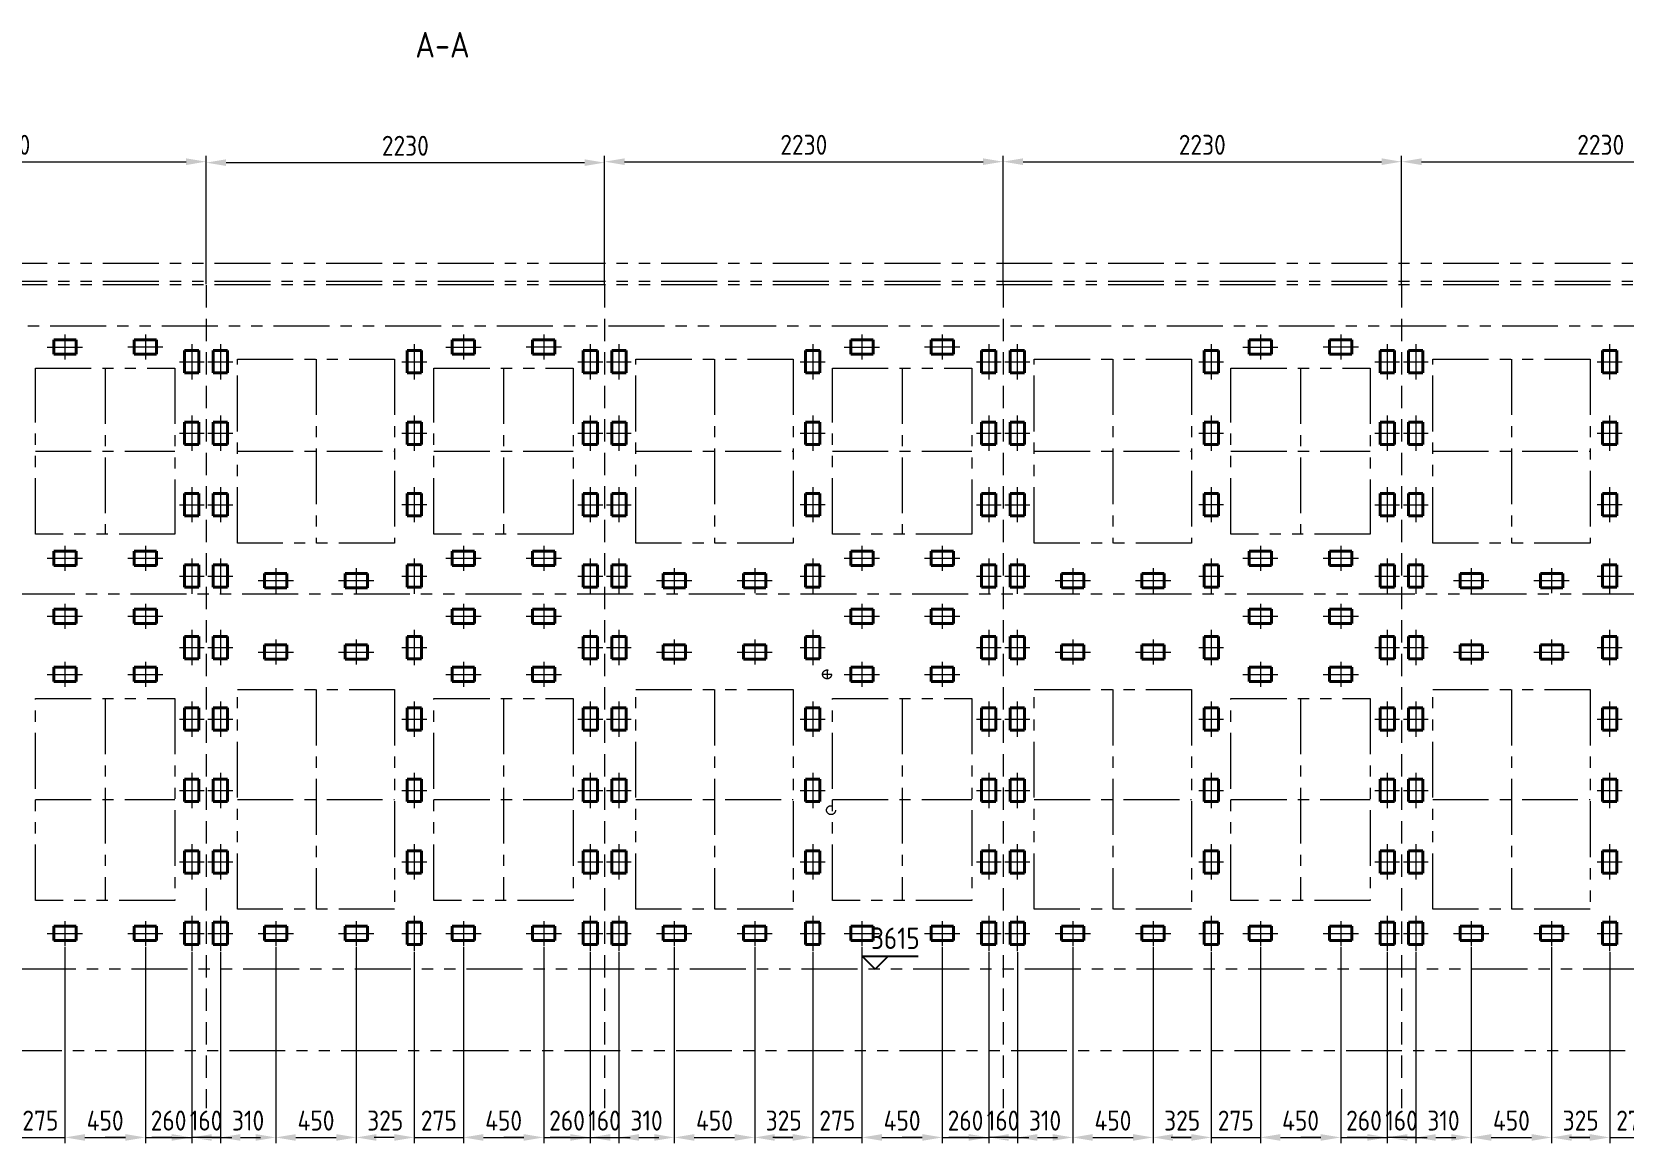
# Model space of a CAD drawing. Header units: millimetres. Extents: x 52110 to 400893, y -153728 to 31997.
# Drawn here: x 210312 to 219223, y -45659 to -39438 of the extents above; entities that cross this region are included whole.
import ezdxf
from ezdxf.enums import TextEntityAlignment as Align

# ---------------------------------------------------------------- set-up
doc = ezdxf.new("R2010")
doc.units = ezdxf.units.MM
doc.header["$LTSCALE"] = 500
for name, pattern in [('CENTER', [2, 1.25, -0.25, 0.25, -0.25]), ('DASHED2', [0.375, 0.25, -0.125]), ('PHANTOM2', [1.25, 0.625, -0.125, 0.125, -0.125, 0.125, -0.125])]:
    doc.linetypes.add(name, pattern=pattern)
for name, color, linetype, lineweight in [('2D', 4, 'PHANTOM2', 20), ('BIAOZHU', 3, 'Continuous', 25), ('SHI', 7, 'Continuous', 40), ('WEN', 3, 'Continuous', 20), ('XU', 6, 'DASHED2', 20), ('ZHONG', 1, 'CENTER', 20)]:
    doc.layers.add(name, color=color, linetype=linetype, lineweight=lineweight)
doc.styles.add('GB', font='gbenor.shx', dxfattribs={"bigfont": 'gbcbig.shx'})
doc.dimstyles.new('ISO-25$0', dxfattribs={"dimscale": 40, "dimtxt": 3.5, "dimasz": 3.5, "dimexe": 1, "dimexo": 0.2, "dimgap": 1.2, "dimtad": 1, "dimtoh": 1, "dimdec": 1, "dimzin": 9, "dimdsep": 46, "dimtxsty": 'GB', "dimcen": 0, "dimclrd": 3, "dimclre": 3, "dimclrt": 256, "dimadec": 0, "dimazin": 2, "dimtfac": 1, "dimtdec": 1, "dimtix": 1, "dimtmove": 0, "dimatfit": 3, "dimldrblk": 'DOTSMALL', "dimfxl": 0, "dimlwd": -1, "dimlwe": 20, "dimarcsym": 0})

# ---------------------------------------------------------------- blocks, each defined once
blk = doc.blocks.new('正标高')
at = {"layer": 'BIAOZHU'}
for p, q in [((-2.4, 2.4), (8, 2.4)), ((-2.4, 2.4), (0, 0)), ((2.4, 2.4), (0, 0))]:
    blk.add_line(p, q, dxfattribs=at)
at = {"layer": 'BIAOZHU', "style": 'GB', "flags": 10}
blk.add_attdef('+', (-3.12, 3.76), '', height=4, dxfattribs=at)
at = {"layer": 'BIAOZHU', "style": 'GB'}
blk.add_attdef('1000', (-0.7624, 3.76), '', height=4, dxfattribs=at)
blk = doc.blocks.new('A$C757A3AD5')
at = {"layer": '2D'}
for points in [[(1020, 3140), (1900, 3140), (1900, 2110), (1020, 2110)], [(-110, 3090), (670, 3090), (670, 2160), (-110, 2160)], [(1020, 1290), (1900, 1290), (1900, 60), (1020, 60)], [(-110, 1240), (670, 1240), (670, 110), (-110, 110)]]:
    blk.add_lwpolyline(points, close=True, dxfattribs=at)
at = {"layer": 'ZHONG', "color": 1, "ltscale": 0.5}
for p, q in [((1460, 3140), (1460, 2110)), ((280, 3090), (280, 2160)), ((-110, 2625), (670, 2625)), ((1020, 2625), (1900, 2625)), ((1460, 1290), (1460, 60)), ((280, 1240), (280, 110)), ((-110, 675), (670, 675)), ((1020, 675), (1900, 675))]:
    blk.add_line(p, q, dxfattribs=at)
blk = doc.blocks.new('A$C35DD0C39')
at = {"layer": '2D'}
for p, q in [((21486, 4416), (296, 4416)), ((21486, 4316), (0, 4316)), ((21486, 4296), (296, 4296)), ((21191, 4066), (296, 4066)), ((703, 2566), (20730.9, 2566)), ((21021, 466), (470, 466)), ((6, 10), (21491, 10))]:
    blk.add_line(p, q, dxfattribs=at)
at = {"layer": 'SHI'}
ref = blk.add_blockref('正标高', (13620.5, 466), dxfattribs=dict(at, xscale=30, yscale=30, zscale=30))
ref.add_attrib('1000', '3615', (13597.6, 578.8), dxfattribs={"layer": 'BIAOZHU', "height": 120, "style": 'GB'})
at = {"layer": 'WEN'}
for p in [(9031, 741), (11261, 741), (13491, 741), (15721, 741)]:
    blk.add_blockref('A$C757A3AD5', p, dxfattribs=at)
at = {"layer": 'WEN', "style": 'GB'}
blk.add_text('A-A', height=144, dxfattribs=at).set_placement((11199, 5640.7), align=Align.MIDDLE)
blk = doc.blocks.new('*D1277')
at = {"layer": 'Defpoints', "color": 0}
for p in [(211287.3, -40165.2), (209057.3, -40856.8), (211287.3, -40856.8)]:
    blk.add_point(p, dxfattribs=at)
at = {"layer": 'WEN', "color": 3, "linetype": 'ByBlock', "lineweight": 20}
for p, q in [((209057.3, -40850.4), (209057.3, -40133.2)), ((211287.3, -40850.4), (211287.3, -40133.2))]:
    blk.add_line(p, q, dxfattribs=at)
at = {"layer": 'WEN', "color": 3, "linetype": 'ByBlock'}
blk.add_line((209169.3, -40165.2), (211175.3, -40165.2), dxfattribs=at)
at = {"layer": 'WEN', "color": 3}
for points in [[(209169.3, -40146.5), (209169.3, -40183.9), (209057.3, -40165.2)], [(211175.3, -40146.5), (211175.3, -40183.9), (211287.3, -40165.2)]]:
    blk.add_solid(points, dxfattribs=at)
at = {"layer": 'WEN', "insert": (210172.3, -40070.8), "char_height": 112, "attachment_point": 5, "style": 'GB'}
blk.add_mtext('2230', dxfattribs=at)
blk = doc.blocks.new('_DotSmall')
at = {"color": 0, "linetype": 'ByBlock', "const_width": 0.5}
blk.add_lwpolyline([(-0.0625, 0, 1), (0.0625, 0, 1)], format="xyb", close=True, dxfattribs=at)
blk = doc.blocks.new('*D1278')
at = {"layer": 'Defpoints', "color": 0}
for p in [(217977.3, -40165.2), (215747.3, -40856.8), (217977.3, -40856.8)]:
    blk.add_point(p, dxfattribs=at)
at = {"layer": 'WEN', "color": 3, "linetype": 'ByBlock', "lineweight": 20}
for p, q in [((215747.3, -40850.4), (215747.3, -40133.2)), ((217977.3, -40850.4), (217977.3, -40133.2))]:
    blk.add_line(p, q, dxfattribs=at)
at = {"layer": 'WEN', "color": 3, "linetype": 'ByBlock'}
blk.add_line((215859.3, -40165.2), (217865.3, -40165.2), dxfattribs=at)
at = {"layer": 'WEN', "color": 3}
for points in [[(215859.3, -40146.5), (215859.3, -40183.9), (215747.3, -40165.2)], [(217865.3, -40146.5), (217865.3, -40183.9), (217977.3, -40165.2)]]:
    blk.add_solid(points, dxfattribs=at)
at = {"layer": 'WEN', "insert": (216862.3, -40070.8), "char_height": 112, "attachment_point": 5, "style": 'GB'}
blk.add_mtext('2230', dxfattribs=at)
blk = doc.blocks.new('*D1279')
at = {"layer": 'Defpoints', "color": 0}
for p in [(213517.3, -40170.7), (211287.3, -40856.8), (213517.3, -40856.8)]:
    blk.add_point(p, dxfattribs=at)
at = {"layer": 'WEN', "color": 3, "linetype": 'ByBlock', "lineweight": 20}
for p, q in [((211287.3, -40850.4), (211287.3, -40138.7)), ((213517.3, -40850.4), (213517.3, -40138.7))]:
    blk.add_line(p, q, dxfattribs=at)
at = {"layer": 'WEN', "color": 3, "linetype": 'ByBlock'}
blk.add_line((211399.3, -40170.7), (213405.3, -40170.7), dxfattribs=at)
at = {"layer": 'WEN', "color": 3}
for points in [[(211399.3, -40152), (211399.3, -40189.3), (211287.3, -40170.7)], [(213405.3, -40152), (213405.3, -40189.3), (213517.3, -40170.7)]]:
    blk.add_solid(points, dxfattribs=at)
at = {"layer": 'WEN', "insert": (212402.3, -40076.3), "char_height": 112, "attachment_point": 5, "style": 'GB'}
blk.add_mtext('2230', dxfattribs=at)
blk = doc.blocks.new('*D1280')
at = {"layer": 'Defpoints', "color": 0}
for p in [(215747.3, -40165.2), (213517.3, -40856.8), (215747.3, -40856.8)]:
    blk.add_point(p, dxfattribs=at)
at = {"layer": 'WEN', "color": 3, "linetype": 'ByBlock', "lineweight": 20}
for p, q in [((213517.3, -40850.4), (213517.3, -40133.2)), ((215747.3, -40850.4), (215747.3, -40133.2))]:
    blk.add_line(p, q, dxfattribs=at)
at = {"layer": 'WEN', "color": 3, "linetype": 'ByBlock'}
blk.add_line((213629.3, -40165.2), (215635.3, -40165.2), dxfattribs=at)
at = {"layer": 'WEN', "color": 3}
for points in [[(213629.3, -40146.5), (213629.3, -40183.9), (213517.3, -40165.2)], [(215635.3, -40146.5), (215635.3, -40183.9), (215747.3, -40165.2)]]:
    blk.add_solid(points, dxfattribs=at)
at = {"layer": 'WEN', "insert": (214632.3, -40070.8), "char_height": 112, "attachment_point": 5, "style": 'GB'}
blk.add_mtext('2230', dxfattribs=at)
blk = doc.blocks.new('*D1281')
at = {"layer": 'Defpoints', "color": 0}
for p in [(220207.3, -40165.2), (217977.3, -40651.7), (220207.3, -40856.8)]:
    blk.add_point(p, dxfattribs=at)
at = {"layer": 'WEN', "color": 3, "linetype": 'ByBlock', "lineweight": 20}
for p, q in [((217977.3, -40645.3), (217977.3, -40133.2)), ((220207.3, -40850.4), (220207.3, -40133.2))]:
    blk.add_line(p, q, dxfattribs=at)
at = {"layer": 'WEN', "color": 3, "linetype": 'ByBlock'}
blk.add_line((218089.3, -40165.2), (220095.3, -40165.2), dxfattribs=at)
at = {"layer": 'WEN', "color": 3}
for points in [[(218089.3, -40146.5), (218089.3, -40183.9), (217977.3, -40165.2)], [(220095.3, -40146.5), (220095.3, -40183.9), (220207.3, -40165.2)]]:
    blk.add_solid(points, dxfattribs=at)
at = {"layer": 'WEN', "insert": (219092.3, -40070.8), "char_height": 112, "attachment_point": 5, "style": 'GB'}
blk.add_mtext('2230', dxfattribs=at)
blk = doc.blocks.new('*D1314')
at = {"layer": 'Defpoints', "color": 0}
for p in [(210497.3, -44554.7), (210222.3, -44584), (210497.3, -45627.3)]:
    blk.add_point(p, dxfattribs=at)
at = {"layer": 'WEN', "color": 3, "linetype": 'ByBlock', "lineweight": 20}
for p, q in [((210222.3, -44590.4), (210222.3, -45659.3)), ((210497.3, -44561.1), (210497.3, -45659.3))]:
    blk.add_line(p, q, dxfattribs=at)
at = {"layer": 'WEN', "color": 3, "linetype": 'ByBlock'}
for p, q in [((210110.3, -45627.3), (209998.3, -45627.3)), ((210222.3, -45627.3), (210497.3, -45627.3)), ((210609.3, -45627.3), (210721.3, -45627.3))]:
    blk.add_line(p, q, dxfattribs=at)
at = {"layer": 'WEN', "color": 3}
for points in [[(210110.3, -45608.7), (210110.3, -45646), (210222.3, -45627.3)], [(210609.3, -45608.7), (210609.3, -45646), (210497.3, -45627.3)]]:
    blk.add_solid(points, dxfattribs=at)
at = {"layer": 'WEN', "insert": (210359.8, -45532.9), "char_height": 112, "attachment_point": 5, "style": 'GB'}
blk.add_mtext('275', dxfattribs=at)
blk = doc.blocks.new('*D1315')
at = {"layer": 'Defpoints', "color": 0}
for p in [(210947.3, -44554.7), (210497.3, -44619.7), (210947.3, -45627.3)]:
    blk.add_point(p, dxfattribs=at)
at = {"layer": 'WEN', "color": 3, "linetype": 'ByBlock', "lineweight": 20}
for p, q in [((210497.3, -44626.1), (210497.3, -45659.3)), ((210947.3, -44561.1), (210947.3, -45659.3))]:
    blk.add_line(p, q, dxfattribs=at)
at = {"layer": 'WEN', "color": 3, "linetype": 'ByBlock'}
blk.add_line((210609.3, -45627.3), (210835.3, -45627.3), dxfattribs=at)
at = {"layer": 'WEN', "color": 3}
for points in [[(210609.3, -45608.7), (210609.3, -45646), (210497.3, -45627.3)], [(210835.3, -45608.7), (210835.3, -45646), (210947.3, -45627.3)]]:
    blk.add_solid(points, dxfattribs=at)
at = {"layer": 'WEN', "insert": (210722.3, -45532.9), "char_height": 112, "attachment_point": 5, "style": 'GB'}
blk.add_mtext('450', dxfattribs=at)
blk = doc.blocks.new('*D1316')
at = {"layer": 'Defpoints', "color": 0}
for p in [(210947.3, -44554.7), (211207.3, -44584), (211207.3, -45627.3)]:
    blk.add_point(p, dxfattribs=at)
at = {"layer": 'WEN', "color": 3, "linetype": 'ByBlock', "lineweight": 20}
for p, q in [((210947.3, -44561.1), (210947.3, -45659.3)), ((211207.3, -44590.4), (211207.3, -45659.3))]:
    blk.add_line(p, q, dxfattribs=at)
at = {"layer": 'WEN', "color": 3, "linetype": 'ByBlock'}
for p, q in [((210835.3, -45627.3), (210723.3, -45627.3)), ((210947.3, -45627.3), (211207.3, -45627.3)), ((211319.3, -45627.3), (211431.3, -45627.3))]:
    blk.add_line(p, q, dxfattribs=at)
at = {"layer": 'WEN', "color": 3}
for points in [[(210835.3, -45608.7), (210835.3, -45646), (210947.3, -45627.3)], [(211319.3, -45608.7), (211319.3, -45646), (211207.3, -45627.3)]]:
    blk.add_solid(points, dxfattribs=at)
at = {"layer": 'WEN', "insert": (211077.3, -45532.9), "char_height": 112, "attachment_point": 5, "style": 'GB'}
blk.add_mtext('260', dxfattribs=at)
blk = doc.blocks.new('*D1317')
at = {"layer": 'Defpoints', "color": 0}
for p in [(211677.3, -44554.7), (211367.3, -44584), (211677.3, -45627.3)]:
    blk.add_point(p, dxfattribs=at)
at = {"layer": 'WEN', "color": 3, "linetype": 'ByBlock', "lineweight": 20}
for p, q in [((211367.3, -44590.4), (211367.3, -45659.3)), ((211677.3, -44561.1), (211677.3, -45659.3))]:
    blk.add_line(p, q, dxfattribs=at)
at = {"layer": 'WEN', "color": 3, "linetype": 'ByBlock'}
blk.add_line((211479.3, -45627.3), (211565.3, -45627.3), dxfattribs=at)
at = {"layer": 'WEN', "color": 3}
for points in [[(211479.3, -45608.7), (211479.3, -45646), (211367.3, -45627.3)], [(211565.3, -45608.7), (211565.3, -45646), (211677.3, -45627.3)]]:
    blk.add_solid(points, dxfattribs=at)
at = {"layer": 'WEN', "insert": (211522.3, -45532.9), "char_height": 112, "attachment_point": 5, "style": 'GB'}
blk.add_mtext('310', dxfattribs=at)
blk = doc.blocks.new('*D1318')
at = {"layer": 'Defpoints', "color": 0}
for p in [(211677.3, -44554.7), (212127.3, -44554.7), (212127.3, -45627.3)]:
    blk.add_point(p, dxfattribs=at)
at = {"layer": 'WEN', "color": 3, "linetype": 'ByBlock', "lineweight": 20}
for p, q in [((211677.3, -44561.1), (211677.3, -45659.3)), ((212127.3, -44561.1), (212127.3, -45659.3))]:
    blk.add_line(p, q, dxfattribs=at)
at = {"layer": 'WEN', "color": 3, "linetype": 'ByBlock'}
blk.add_line((211789.3, -45627.3), (212015.3, -45627.3), dxfattribs=at)
at = {"layer": 'WEN', "color": 3}
for points in [[(211789.3, -45608.7), (211789.3, -45646), (211677.3, -45627.3)], [(212015.3, -45608.7), (212015.3, -45646), (212127.3, -45627.3)]]:
    blk.add_solid(points, dxfattribs=at)
at = {"layer": 'WEN', "insert": (211902.3, -45532.9), "char_height": 112, "attachment_point": 5, "style": 'GB'}
blk.add_mtext('450', dxfattribs=at)
blk = doc.blocks.new('*D1319')
at = {"layer": 'Defpoints', "color": 0}
for p in [(212727.3, -44554.7), (212452.3, -44584), (212727.3, -45627.3)]:
    blk.add_point(p, dxfattribs=at)
at = {"layer": 'WEN', "color": 3, "linetype": 'ByBlock', "lineweight": 20}
for p, q in [((212452.3, -44590.4), (212452.3, -45659.3)), ((212727.3, -44561.1), (212727.3, -45659.3))]:
    blk.add_line(p, q, dxfattribs=at)
at = {"layer": 'WEN', "color": 3, "linetype": 'ByBlock'}
for p, q in [((212340.3, -45627.3), (212228.3, -45627.3)), ((212452.3, -45627.3), (212727.3, -45627.3)), ((212839.3, -45627.3), (212951.3, -45627.3))]:
    blk.add_line(p, q, dxfattribs=at)
at = {"layer": 'WEN', "color": 3}
for points in [[(212340.3, -45608.7), (212340.3, -45646), (212452.3, -45627.3)], [(212839.3, -45608.7), (212839.3, -45646), (212727.3, -45627.3)]]:
    blk.add_solid(points, dxfattribs=at)
at = {"layer": 'WEN', "insert": (212589.8, -45532.9), "char_height": 112, "attachment_point": 5, "style": 'GB'}
blk.add_mtext('275', dxfattribs=at)
blk = doc.blocks.new('*D1320')
at = {"layer": 'Defpoints', "color": 0}
for p in [(212727.3, -44554.7), (213177.3, -44554.7), (213177.3, -45627.3)]:
    blk.add_point(p, dxfattribs=at)
at = {"layer": 'WEN', "color": 3, "linetype": 'ByBlock', "lineweight": 20}
for p, q in [((212727.3, -44561.1), (212727.3, -45659.3)), ((213177.3, -44561.1), (213177.3, -45659.3))]:
    blk.add_line(p, q, dxfattribs=at)
at = {"layer": 'WEN', "color": 3, "linetype": 'ByBlock'}
blk.add_line((212839.3, -45627.3), (213065.3, -45627.3), dxfattribs=at)
at = {"layer": 'WEN', "color": 3}
for points in [[(212839.3, -45608.7), (212839.3, -45646), (212727.3, -45627.3)], [(213065.3, -45608.7), (213065.3, -45646), (213177.3, -45627.3)]]:
    blk.add_solid(points, dxfattribs=at)
at = {"layer": 'WEN', "insert": (212952.3, -45532.9), "char_height": 112, "attachment_point": 5, "style": 'GB'}
blk.add_mtext('450', dxfattribs=at)
blk = doc.blocks.new('*D1321')
at = {"layer": 'Defpoints', "color": 0}
for p in [(213177.3, -44554.7), (213437.3, -44584), (213437.3, -45627.3)]:
    blk.add_point(p, dxfattribs=at)
at = {"layer": 'WEN', "color": 3, "linetype": 'ByBlock', "lineweight": 20}
for p, q in [((213177.3, -44561.1), (213177.3, -45659.3)), ((213437.3, -44590.4), (213437.3, -45659.3))]:
    blk.add_line(p, q, dxfattribs=at)
at = {"layer": 'WEN', "color": 3, "linetype": 'ByBlock'}
for p, q in [((213065.3, -45627.3), (212953.3, -45627.3)), ((213177.3, -45627.3), (213437.3, -45627.3)), ((213549.3, -45627.3), (213661.3, -45627.3))]:
    blk.add_line(p, q, dxfattribs=at)
at = {"layer": 'WEN', "color": 3}
for points in [[(213065.3, -45608.7), (213065.3, -45646), (213177.3, -45627.3)], [(213549.3, -45608.7), (213549.3, -45646), (213437.3, -45627.3)]]:
    blk.add_solid(points, dxfattribs=at)
at = {"layer": 'WEN', "insert": (213307.3, -45532.9), "char_height": 112, "attachment_point": 5, "style": 'GB'}
blk.add_mtext('260', dxfattribs=at)
blk = doc.blocks.new('*D1322')
at = {"layer": 'Defpoints', "color": 0}
for p in [(213437.3, -44584), (213597.3, -44584), (213597.3, -45627.3)]:
    blk.add_point(p, dxfattribs=at)
at = {"layer": 'WEN', "color": 3, "linetype": 'ByBlock', "lineweight": 20}
for p, q in [((213437.3, -44590.4), (213437.3, -45659.3)), ((213597.3, -44590.4), (213597.3, -45659.3))]:
    blk.add_line(p, q, dxfattribs=at)
at = {"layer": 'WEN', "color": 3, "linetype": 'ByBlock'}
for p, q in [((213325.3, -45627.3), (213213.3, -45627.3)), ((213437.3, -45627.3), (213597.3, -45627.3)), ((213709.3, -45627.3), (213821.3, -45627.3))]:
    blk.add_line(p, q, dxfattribs=at)
at = {"layer": 'WEN', "color": 3}
for points in [[(213325.3, -45608.7), (213325.3, -45646), (213437.3, -45627.3)], [(213709.3, -45608.7), (213709.3, -45646), (213597.3, -45627.3)]]:
    blk.add_solid(points, dxfattribs=at)
at = {"layer": 'WEN', "insert": (213517.3, -45532.9), "char_height": 112, "attachment_point": 5, "style": 'GB'}
blk.add_mtext('160', dxfattribs=at)
blk = doc.blocks.new('*D1323')
at = {"layer": 'Defpoints', "color": 0}
for p in [(213907.3, -44554.7), (214357.3, -44554.7), (214357.3, -45627.3)]:
    blk.add_point(p, dxfattribs=at)
at = {"layer": 'WEN', "color": 3, "linetype": 'ByBlock', "lineweight": 20}
for p, q in [((213907.3, -44561.1), (213907.3, -45659.3)), ((214357.3, -44561.1), (214357.3, -45659.3))]:
    blk.add_line(p, q, dxfattribs=at)
at = {"layer": 'WEN', "color": 3, "linetype": 'ByBlock'}
blk.add_line((214019.3, -45627.3), (214245.3, -45627.3), dxfattribs=at)
at = {"layer": 'WEN', "color": 3}
for points in [[(214019.3, -45608.7), (214019.3, -45646), (213907.3, -45627.3)], [(214245.3, -45608.7), (214245.3, -45646), (214357.3, -45627.3)]]:
    blk.add_solid(points, dxfattribs=at)
at = {"layer": 'WEN', "insert": (214132.3, -45532.9), "char_height": 112, "attachment_point": 5, "style": 'GB'}
blk.add_mtext('450', dxfattribs=at)
blk = doc.blocks.new('*D1324')
at = {"layer": 'Defpoints', "color": 0}
for p in [(214357.3, -44554.7), (214682.3, -44584), (214682.3, -45627.3)]:
    blk.add_point(p, dxfattribs=at)
at = {"layer": 'WEN', "color": 3, "linetype": 'ByBlock', "lineweight": 20}
for p, q in [((214357.3, -44561.1), (214357.3, -45659.3)), ((214682.3, -44590.4), (214682.3, -45659.3))]:
    blk.add_line(p, q, dxfattribs=at)
at = {"layer": 'WEN', "color": 3, "linetype": 'ByBlock'}
blk.add_line((214469.3, -45627.3), (214570.3, -45627.3), dxfattribs=at)
at = {"layer": 'WEN', "color": 3}
for points in [[(214469.3, -45608.7), (214469.3, -45646), (214357.3, -45627.3)], [(214570.3, -45608.7), (214570.3, -45646), (214682.3, -45627.3)]]:
    blk.add_solid(points, dxfattribs=at)
at = {"layer": 'WEN', "insert": (214519.8, -45532.9), "char_height": 112, "attachment_point": 5, "style": 'GB'}
blk.add_mtext('325', dxfattribs=at)
blk = doc.blocks.new('*D1325')
at = {"layer": 'Defpoints', "color": 0}
for p in [(214682.3, -44584), (214957.3, -44619.7), (214957.3, -45627.3)]:
    blk.add_point(p, dxfattribs=at)
at = {"layer": 'WEN', "color": 3, "linetype": 'ByBlock', "lineweight": 20}
for p, q in [((214682.3, -44590.4), (214682.3, -45659.3)), ((214957.3, -44626.1), (214957.3, -45659.3))]:
    blk.add_line(p, q, dxfattribs=at)
at = {"layer": 'WEN', "color": 3, "linetype": 'ByBlock'}
for p, q in [((214570.3, -45627.3), (214458.3, -45627.3)), ((214682.3, -45627.3), (214957.3, -45627.3)), ((215069.3, -45627.3), (215181.3, -45627.3))]:
    blk.add_line(p, q, dxfattribs=at)
at = {"layer": 'WEN', "color": 3}
for points in [[(214570.3, -45608.7), (214570.3, -45646), (214682.3, -45627.3)], [(215069.3, -45608.7), (215069.3, -45646), (214957.3, -45627.3)]]:
    blk.add_solid(points, dxfattribs=at)
at = {"layer": 'WEN', "insert": (214819.8, -45532.9), "char_height": 112, "attachment_point": 5, "style": 'GB'}
blk.add_mtext('275', dxfattribs=at)
blk = doc.blocks.new('*D1326')
at = {"layer": 'Defpoints', "color": 0}
for p in [(214957.3, -44554.7), (215407.3, -44554.7), (215407.3, -45627.3)]:
    blk.add_point(p, dxfattribs=at)
at = {"layer": 'WEN', "color": 3, "linetype": 'ByBlock', "lineweight": 20}
for p, q in [((214957.3, -44561.1), (214957.3, -45659.3)), ((215407.3, -44561.1), (215407.3, -45659.3))]:
    blk.add_line(p, q, dxfattribs=at)
at = {"layer": 'WEN', "color": 3, "linetype": 'ByBlock'}
blk.add_line((215069.3, -45627.3), (215295.3, -45627.3), dxfattribs=at)
at = {"layer": 'WEN', "color": 3}
for points in [[(215069.3, -45608.7), (215069.3, -45646), (214957.3, -45627.3)], [(215295.3, -45608.7), (215295.3, -45646), (215407.3, -45627.3)]]:
    blk.add_solid(points, dxfattribs=at)
at = {"layer": 'WEN', "insert": (215182.3, -45532.9), "char_height": 112, "attachment_point": 5, "style": 'GB'}
blk.add_mtext('450', dxfattribs=at)
blk = doc.blocks.new('*D1327')
at = {"layer": 'Defpoints', "color": 0}
for p in [(215407.3, -44554.7), (215667.3, -44584), (215667.3, -45627.3)]:
    blk.add_point(p, dxfattribs=at)
at = {"layer": 'WEN', "color": 3, "linetype": 'ByBlock', "lineweight": 20}
for p, q in [((215407.3, -44561.1), (215407.3, -45659.3)), ((215667.3, -44590.4), (215667.3, -45659.3))]:
    blk.add_line(p, q, dxfattribs=at)
at = {"layer": 'WEN', "color": 3, "linetype": 'ByBlock'}
for p, q in [((215295.3, -45627.3), (215183.3, -45627.3)), ((215407.3, -45627.3), (215667.3, -45627.3)), ((215779.3, -45627.3), (215891.3, -45627.3))]:
    blk.add_line(p, q, dxfattribs=at)
at = {"layer": 'WEN', "color": 3}
for points in [[(215295.3, -45608.7), (215295.3, -45646), (215407.3, -45627.3)], [(215779.3, -45608.7), (215779.3, -45646), (215667.3, -45627.3)]]:
    blk.add_solid(points, dxfattribs=at)
at = {"layer": 'WEN', "insert": (215537.3, -45532.9), "char_height": 112, "attachment_point": 5, "style": 'GB'}
blk.add_mtext('260', dxfattribs=at)
blk = doc.blocks.new('*D1328')
at = {"layer": 'Defpoints', "color": 0}
for p in [(216137.3, -44554.7), (215827.3, -44584), (216137.3, -45627.3)]:
    blk.add_point(p, dxfattribs=at)
at = {"layer": 'WEN', "color": 3, "linetype": 'ByBlock', "lineweight": 20}
for p, q in [((215827.3, -44590.4), (215827.3, -45659.3)), ((216137.3, -44561.1), (216137.3, -45659.3))]:
    blk.add_line(p, q, dxfattribs=at)
at = {"layer": 'WEN', "color": 3, "linetype": 'ByBlock'}
blk.add_line((215939.3, -45627.3), (216025.3, -45627.3), dxfattribs=at)
at = {"layer": 'WEN', "color": 3}
for points in [[(215939.3, -45608.7), (215939.3, -45646), (215827.3, -45627.3)], [(216025.3, -45608.7), (216025.3, -45646), (216137.3, -45627.3)]]:
    blk.add_solid(points, dxfattribs=at)
at = {"layer": 'WEN', "insert": (215982.3, -45532.9), "char_height": 112, "attachment_point": 5, "style": 'GB'}
blk.add_mtext('310', dxfattribs=at)
blk = doc.blocks.new('*D1329')
at = {"layer": 'Defpoints', "color": 0}
for p in [(216137.3, -44554.7), (216587.3, -44554.7), (216587.3, -45627.3)]:
    blk.add_point(p, dxfattribs=at)
at = {"layer": 'WEN', "color": 3, "linetype": 'ByBlock', "lineweight": 20}
for p, q in [((216137.3, -44561.1), (216137.3, -45659.3)), ((216587.3, -44561.1), (216587.3, -45659.3))]:
    blk.add_line(p, q, dxfattribs=at)
at = {"layer": 'WEN', "color": 3, "linetype": 'ByBlock'}
blk.add_line((216249.3, -45627.3), (216475.3, -45627.3), dxfattribs=at)
at = {"layer": 'WEN', "color": 3}
for points in [[(216249.3, -45608.7), (216249.3, -45646), (216137.3, -45627.3)], [(216475.3, -45608.7), (216475.3, -45646), (216587.3, -45627.3)]]:
    blk.add_solid(points, dxfattribs=at)
at = {"layer": 'WEN', "insert": (216362.3, -45532.9), "char_height": 112, "attachment_point": 5, "style": 'GB'}
blk.add_mtext('450', dxfattribs=at)
blk = doc.blocks.new('*D1330')
at = {"layer": 'Defpoints', "color": 0}
for p in [(216587.3, -44554.7), (216912.3, -44584), (216912.3, -45627.3)]:
    blk.add_point(p, dxfattribs=at)
at = {"layer": 'WEN', "color": 3, "linetype": 'ByBlock', "lineweight": 20}
for p, q in [((216587.3, -44561.1), (216587.3, -45659.3)), ((216912.3, -44590.4), (216912.3, -45659.3))]:
    blk.add_line(p, q, dxfattribs=at)
at = {"layer": 'WEN', "color": 3, "linetype": 'ByBlock'}
blk.add_line((216699.3, -45627.3), (216800.3, -45627.3), dxfattribs=at)
at = {"layer": 'WEN', "color": 3}
for points in [[(216699.3, -45608.7), (216699.3, -45646), (216587.3, -45627.3)], [(216800.3, -45608.7), (216800.3, -45646), (216912.3, -45627.3)]]:
    blk.add_solid(points, dxfattribs=at)
at = {"layer": 'WEN', "insert": (216749.8, -45532.9), "char_height": 112, "attachment_point": 5, "style": 'GB'}
blk.add_mtext('325', dxfattribs=at)
blk = doc.blocks.new('*D1331')
at = {"layer": 'Defpoints', "color": 0}
for p in [(217187.3, -44554.7), (216912.3, -44584), (217187.3, -45627.3)]:
    blk.add_point(p, dxfattribs=at)
at = {"layer": 'WEN', "color": 3, "linetype": 'ByBlock', "lineweight": 20}
for p, q in [((216912.3, -44590.4), (216912.3, -45659.3)), ((217187.3, -44561.1), (217187.3, -45659.3))]:
    blk.add_line(p, q, dxfattribs=at)
at = {"layer": 'WEN', "color": 3, "linetype": 'ByBlock'}
for p, q in [((216800.3, -45627.3), (216688.3, -45627.3)), ((216912.3, -45627.3), (217187.3, -45627.3)), ((217299.3, -45627.3), (217411.3, -45627.3))]:
    blk.add_line(p, q, dxfattribs=at)
at = {"layer": 'WEN', "color": 3}
for points in [[(216800.3, -45608.7), (216800.3, -45646), (216912.3, -45627.3)], [(217299.3, -45608.7), (217299.3, -45646), (217187.3, -45627.3)]]:
    blk.add_solid(points, dxfattribs=at)
at = {"layer": 'WEN', "insert": (217049.8, -45532.9), "char_height": 112, "attachment_point": 5, "style": 'GB'}
blk.add_mtext('275', dxfattribs=at)
blk = doc.blocks.new('*D1332')
at = {"layer": 'Defpoints', "color": 0}
for p in [(217187.3, -44554.7), (217637.3, -44554.7), (217637.3, -45627.3)]:
    blk.add_point(p, dxfattribs=at)
at = {"layer": 'WEN', "color": 3, "linetype": 'ByBlock', "lineweight": 20}
for p, q in [((217187.3, -44561.1), (217187.3, -45659.3)), ((217637.3, -44561.1), (217637.3, -45659.3))]:
    blk.add_line(p, q, dxfattribs=at)
at = {"layer": 'WEN', "color": 3, "linetype": 'ByBlock'}
blk.add_line((217299.3, -45627.3), (217525.3, -45627.3), dxfattribs=at)
at = {"layer": 'WEN', "color": 3}
for points in [[(217299.3, -45608.7), (217299.3, -45646), (217187.3, -45627.3)], [(217525.3, -45608.7), (217525.3, -45646), (217637.3, -45627.3)]]:
    blk.add_solid(points, dxfattribs=at)
at = {"layer": 'WEN', "insert": (217412.3, -45532.9), "char_height": 112, "attachment_point": 5, "style": 'GB'}
blk.add_mtext('450', dxfattribs=at)
blk = doc.blocks.new('*D1333')
at = {"layer": 'Defpoints', "color": 0}
for p in [(217637.3, -44554.7), (217897.3, -44584), (217897.3, -45627.3)]:
    blk.add_point(p, dxfattribs=at)
at = {"layer": 'WEN', "color": 3, "linetype": 'ByBlock', "lineweight": 20}
for p, q in [((217637.3, -44561.1), (217637.3, -45659.3)), ((217897.3, -44590.4), (217897.3, -45659.3))]:
    blk.add_line(p, q, dxfattribs=at)
at = {"layer": 'WEN', "color": 3, "linetype": 'ByBlock'}
for p, q in [((217525.3, -45627.3), (217413.3, -45627.3)), ((217637.3, -45627.3), (217897.3, -45627.3)), ((218009.3, -45627.3), (218121.3, -45627.3))]:
    blk.add_line(p, q, dxfattribs=at)
at = {"layer": 'WEN', "color": 3}
for points in [[(217525.3, -45608.7), (217525.3, -45646), (217637.3, -45627.3)], [(218009.3, -45608.7), (218009.3, -45646), (217897.3, -45627.3)]]:
    blk.add_solid(points, dxfattribs=at)
at = {"layer": 'WEN', "insert": (217767.3, -45532.9), "char_height": 112, "attachment_point": 5, "style": 'GB'}
blk.add_mtext('260', dxfattribs=at)
blk = doc.blocks.new('*D1334')
at = {"layer": 'Defpoints', "color": 0}
for p in [(218367.3, -44554.7), (218057.3, -44584), (218367.3, -45627.3)]:
    blk.add_point(p, dxfattribs=at)
at = {"layer": 'WEN', "color": 3, "linetype": 'ByBlock', "lineweight": 20}
for p, q in [((218057.3, -44590.4), (218057.3, -45659.3)), ((218367.3, -44561.1), (218367.3, -45659.3))]:
    blk.add_line(p, q, dxfattribs=at)
at = {"layer": 'WEN', "color": 3, "linetype": 'ByBlock'}
blk.add_line((218169.3, -45627.3), (218255.3, -45627.3), dxfattribs=at)
at = {"layer": 'WEN', "color": 3}
for points in [[(218169.3, -45608.7), (218169.3, -45646), (218057.3, -45627.3)], [(218255.3, -45608.7), (218255.3, -45646), (218367.3, -45627.3)]]:
    blk.add_solid(points, dxfattribs=at)
at = {"layer": 'WEN', "insert": (218212.3, -45532.9), "char_height": 112, "attachment_point": 5, "style": 'GB'}
blk.add_mtext('310', dxfattribs=at)
blk = doc.blocks.new('*D1335')
at = {"layer": 'Defpoints', "color": 0}
for p in [(218367.3, -44554.7), (218817.3, -44554.7), (218817.3, -45627.3)]:
    blk.add_point(p, dxfattribs=at)
at = {"layer": 'WEN', "color": 3, "linetype": 'ByBlock', "lineweight": 20}
for p, q in [((218367.3, -44561.1), (218367.3, -45659.3)), ((218817.3, -44561.1), (218817.3, -45659.3))]:
    blk.add_line(p, q, dxfattribs=at)
at = {"layer": 'WEN', "color": 3, "linetype": 'ByBlock'}
blk.add_line((218479.3, -45627.3), (218705.3, -45627.3), dxfattribs=at)
at = {"layer": 'WEN', "color": 3}
for points in [[(218479.3, -45608.7), (218479.3, -45646), (218367.3, -45627.3)], [(218705.3, -45608.7), (218705.3, -45646), (218817.3, -45627.3)]]:
    blk.add_solid(points, dxfattribs=at)
at = {"layer": 'WEN', "insert": (218592.3, -45532.9), "char_height": 112, "attachment_point": 5, "style": 'GB'}
blk.add_mtext('450', dxfattribs=at)
blk = doc.blocks.new('*D1336')
at = {"layer": 'Defpoints', "color": 0}
for p in [(218817.3, -44640.2), (219142.3, -44584), (219142.3, -45627.3)]:
    blk.add_point(p, dxfattribs=at)
at = {"layer": 'WEN', "color": 3, "linetype": 'ByBlock', "lineweight": 20}
for p, q in [((219142.3, -44590.4), (219142.3, -45659.3)), ((218817.3, -44646.6), (218817.3, -45659.3))]:
    blk.add_line(p, q, dxfattribs=at)
at = {"layer": 'WEN', "color": 3, "linetype": 'ByBlock'}
blk.add_line((218929.3, -45627.3), (219030.3, -45627.3), dxfattribs=at)
at = {"layer": 'WEN', "color": 3}
for points in [[(218929.3, -45608.7), (218929.3, -45646), (218817.3, -45627.3)], [(219030.3, -45608.7), (219030.3, -45646), (219142.3, -45627.3)]]:
    blk.add_solid(points, dxfattribs=at)
at = {"layer": 'WEN', "insert": (218979.8, -45532.9), "char_height": 112, "attachment_point": 5, "style": 'GB'}
blk.add_mtext('325', dxfattribs=at)
blk = doc.blocks.new('*D1337')
at = {"layer": 'Defpoints', "color": 0}
for p in [(219417.3, -44554.7), (219142.3, -44584), (219417.3, -45627.3)]:
    blk.add_point(p, dxfattribs=at)
at = {"layer": 'WEN', "color": 3, "linetype": 'ByBlock', "lineweight": 20}
for p, q in [((219142.3, -44590.4), (219142.3, -45659.3)), ((219417.3, -44561.1), (219417.3, -45659.3))]:
    blk.add_line(p, q, dxfattribs=at)
at = {"layer": 'WEN', "color": 3, "linetype": 'ByBlock'}
for p, q in [((219030.3, -45627.3), (218918.3, -45627.3)), ((219142.3, -45627.3), (219417.3, -45627.3)), ((219529.3, -45627.3), (219641.3, -45627.3))]:
    blk.add_line(p, q, dxfattribs=at)
at = {"layer": 'WEN', "color": 3}
for points in [[(219030.3, -45608.7), (219030.3, -45646), (219142.3, -45627.3)], [(219529.3, -45608.7), (219529.3, -45646), (219417.3, -45627.3)]]:
    blk.add_solid(points, dxfattribs=at)
at = {"layer": 'WEN', "insert": (219279.8, -45532.9), "char_height": 112, "attachment_point": 5, "style": 'GB'}
blk.add_mtext('275', dxfattribs=at)
blk = doc.blocks.new('A$C211F6658')
at = {"layer": 'SHI'}
for p, q in [((-62.5, 40), (-62.5, -40)), ((62.5, 40), (-62.5, 40)), ((62.5, -40), (62.5, 40)), ((-62.5, -40), (62.5, -40))]:
    blk.add_line(p, q, dxfattribs=at)
at = {"layer": 'ZHONG'}
for p, q in [((-98.7, 0), (98.7, 0)), ((0, 69.5), (0, -69.5))]:
    blk.add_line(p, q, dxfattribs=at)
blk = doc.blocks.new('A$C5B802F15')
at = {"layer": 'SHI', "color": 3}
for p, q in [((3680.1, 2810.6), (3760.1, 2810.6)), ((3680.1, 2685.6), (3680.1, 2810.6)), ((3760.1, 2810.6), (3760.1, 2685.6)), ((3760.1, 2685.6), (3680.1, 2685.6))]:
    blk.add_line(p, q, dxfattribs=at)
at = {"layer": 'ZHONG'}
for p, q in [((3720.1, 2846.8), (3720.1, 2649.3)), ((3650.7, 2748.1), (3789.6, 2748.1))]:
    blk.add_line(p, q, dxfattribs=at)
blk = doc.blocks.new('A$C437F63FB')
at = {"layer": 'XU'}
blk.add_line((149.5, 2283.5), (149.5, -2322.7), dxfattribs=at)
at = {"layer": 'WEN'}
for p in [(-3650.7, -893), (-3490.7, -893), (-3650.7, -1293), (-3490.7, -1293), (-3650.7, -1693), (-3490.7, -1693), (-3650.7, -2093), (-3650.7, -2093), (-3490.7, -2093), (-3490.7, -2093), (-3650.7, -2493), (-3490.7, -2493), (-3650.7, -2893), (-3490.7, -2893), (-3650.7, -3293), (-3490.7, -3293), (-3650.7, -3693), (-3490.7, -3693), (-3650.7, -4093), (-3490.7, -4093)]:
    blk.add_blockref('A$C5B802F15', p, dxfattribs=at)
blk = doc.blocks.new('A$C28FB080F')
at = {"layer": 'WEN'}
for p in [(-3650.7, 745.4), (-3650.7, 345.4), (-3650.7, -54.6), (-3650.7, -454.6), (-3650.7, -454.6), (-3650.7, -854.6), (-3650.7, -1254.6), (-3650.7, -1654.6), (-3650.7, -2054.6), (-3650.7, -2454.6)]:
    blk.add_blockref('A$C5B802F15', p, dxfattribs=at)
blk = doc.blocks.new('*D1363')
at = {"layer": 'Defpoints', "color": 0}
for p in [(211207.3, -44584), (211367.3, -44584), (211207.3, -45627.3)]:
    blk.add_point(p, dxfattribs=at)
at = {"layer": 'WEN', "color": 3, "linetype": 'ByBlock', "lineweight": 20}
for p, q in [((211207.3, -44590.4), (211207.3, -45659.3)), ((211367.3, -44590.4), (211367.3, -45659.3))]:
    blk.add_line(p, q, dxfattribs=at)
at = {"layer": 'WEN', "color": 3, "linetype": 'ByBlock'}
for p, q in [((211095.3, -45627.3), (210983.3, -45627.3)), ((211367.3, -45627.3), (211207.3, -45627.3)), ((211479.3, -45627.3), (211591.3, -45627.3))]:
    blk.add_line(p, q, dxfattribs=at)
at = {"layer": 'WEN', "color": 3}
for points in [[(211095.3, -45608.7), (211095.3, -45646), (211207.3, -45627.3)], [(211479.3, -45608.7), (211479.3, -45646), (211367.3, -45627.3)]]:
    blk.add_solid(points, dxfattribs=at)
at = {"layer": 'WEN', "insert": (211287.3, -45532.9), "char_height": 112, "attachment_point": 5, "style": 'GB'}
blk.add_mtext('160', dxfattribs=at)
blk = doc.blocks.new('*D1364')
at = {"layer": 'Defpoints', "color": 0}
for p in [(213597.3, -44584), (213907.3, -44584), (213907.3, -45627.3)]:
    blk.add_point(p, dxfattribs=at)
at = {"layer": 'WEN', "color": 3, "linetype": 'ByBlock', "lineweight": 20}
for p, q in [((213597.3, -44590.4), (213597.3, -45659.3)), ((213907.3, -44590.4), (213907.3, -45659.3))]:
    blk.add_line(p, q, dxfattribs=at)
at = {"layer": 'WEN', "color": 3, "linetype": 'ByBlock'}
blk.add_line((213709.3, -45627.3), (213795.3, -45627.3), dxfattribs=at)
at = {"layer": 'WEN', "color": 3}
for points in [[(213709.3, -45608.7), (213709.3, -45646), (213597.3, -45627.3)], [(213795.3, -45608.7), (213795.3, -45646), (213907.3, -45627.3)]]:
    blk.add_solid(points, dxfattribs=at)
at = {"layer": 'WEN', "insert": (213752.3, -45532.9), "char_height": 112, "attachment_point": 5, "style": 'GB'}
blk.add_mtext('310', dxfattribs=at)
blk = doc.blocks.new('*D1365')
at = {"layer": 'Defpoints', "color": 0}
for p in [(215667.3, -44584), (215827.3, -44584), (215667.3, -45627.3)]:
    blk.add_point(p, dxfattribs=at)
at = {"layer": 'WEN', "color": 3, "linetype": 'ByBlock', "lineweight": 20}
for p, q in [((215667.3, -44590.4), (215667.3, -45659.3)), ((215827.3, -44590.4), (215827.3, -45659.3))]:
    blk.add_line(p, q, dxfattribs=at)
at = {"layer": 'WEN', "color": 3, "linetype": 'ByBlock'}
for p, q in [((215555.3, -45627.3), (215443.3, -45627.3)), ((215827.3, -45627.3), (215667.3, -45627.3)), ((215939.3, -45627.3), (216051.3, -45627.3))]:
    blk.add_line(p, q, dxfattribs=at)
at = {"layer": 'WEN', "color": 3}
for points in [[(215555.3, -45608.7), (215555.3, -45646), (215667.3, -45627.3)], [(215939.3, -45608.7), (215939.3, -45646), (215827.3, -45627.3)]]:
    blk.add_solid(points, dxfattribs=at)
at = {"layer": 'WEN', "insert": (215747.3, -45532.9), "char_height": 112, "attachment_point": 5, "style": 'GB'}
blk.add_mtext('160', dxfattribs=at)
blk = doc.blocks.new('*D1366')
at = {"layer": 'Defpoints', "color": 0}
for p in [(217897.3, -44584), (218057.3, -44584), (217897.3, -45627.3)]:
    blk.add_point(p, dxfattribs=at)
at = {"layer": 'WEN', "color": 3, "linetype": 'ByBlock', "lineweight": 20}
for p, q in [((217897.3, -44590.4), (217897.3, -45659.3)), ((218057.3, -44590.4), (218057.3, -45659.3))]:
    blk.add_line(p, q, dxfattribs=at)
at = {"layer": 'WEN', "color": 3, "linetype": 'ByBlock'}
for p, q in [((217785.3, -45627.3), (217673.3, -45627.3)), ((218057.3, -45627.3), (217897.3, -45627.3)), ((218169.3, -45627.3), (218281.3, -45627.3))]:
    blk.add_line(p, q, dxfattribs=at)
at = {"layer": 'WEN', "color": 3}
for points in [[(217785.3, -45608.7), (217785.3, -45646), (217897.3, -45627.3)], [(218169.3, -45608.7), (218169.3, -45646), (218057.3, -45627.3)]]:
    blk.add_solid(points, dxfattribs=at)
at = {"layer": 'WEN', "insert": (217977.3, -45532.9), "char_height": 112, "attachment_point": 5, "style": 'GB'}
blk.add_mtext('160', dxfattribs=at)
blk = doc.blocks.new('*D1368')
at = {"layer": 'Defpoints', "color": 0}
for p in [(212127.3, -45481.3), (212452.3, -45481.3), (212127.3, -45627.3)]:
    blk.add_point(p, dxfattribs=at)
at = {"layer": 'WEN', "color": 3, "linetype": 'ByBlock', "lineweight": 20}
for p, q in [((212127.3, -45487.7), (212127.3, -45659.3)), ((212452.3, -45487.7), (212452.3, -45659.3))]:
    blk.add_line(p, q, dxfattribs=at)
at = {"layer": 'WEN', "color": 3, "linetype": 'ByBlock'}
blk.add_line((212340.3, -45627.3), (212239.3, -45627.3), dxfattribs=at)
at = {"layer": 'WEN', "color": 3}
for points in [[(212239.3, -45608.7), (212239.3, -45646), (212127.3, -45627.3)], [(212340.3, -45608.7), (212340.3, -45646), (212452.3, -45627.3)]]:
    blk.add_solid(points, dxfattribs=at)
at = {"layer": 'WEN', "insert": (212289.8, -45532.9), "char_height": 112, "attachment_point": 5, "style": 'GB'}
blk.add_mtext('325', dxfattribs=at)

msp = doc.modelspace()

# ---------------------------------------------------------------- linework, layer by layer
at = {"layer": '2D'}
for p, q in [((222897.29374, -40735.22584), (201707.29374, -40735.22584)), ((222897.29374, -40835.22584), (201411.29374, -40835.22584)), ((222897.29374, -40855.22584), (201707.29374, -40855.22584)), ((222602.29374, -41085.22584), (201707.29374, -41085.22584)), ((202114.29374, -42585.21919), (222142.23613, -42585.21919)), ((222432.29374, -44685.22584), (201881.29374, -44685.22584)), ((201417.29393, -45141.22584), (222902.29374, -45141.22584))]:
    msp.add_line(p, q, dxfattribs=at)
at = {"layer": 'XU'}
for centre in [(214762.3099, -43035.21919), (214784.67561, -43795.21919)]:
    msp.add_circle(centre, 25, dxfattribs=at)
at = {"layer": 'ZHONG', "linetype": 'CENTER'}
for p, q in [((214789.8099, -43035.21919), (214734.8099, -43035.21919)), ((214762.3099, -43007.71919), (214762.3099, -43062.71919))]:
    msp.add_line(p, q, dxfattribs=at)

# ---------------------------------------------------------------- block references
at = {"layer": 'SHI'}
for p in [(210497.29714, -41202.72251), (212727.29714, -41202.72251), (214957.29714, -41202.72251), (217187.29714, -41202.72251), (210497.29714, -42385.21919), (210947.29714, -42385.21919), (212727.29714, -42385.21919), (213177.29714, -42385.21919), (214957.29714, -42385.21919), (215407.29714, -42385.21919), (217187.29714, -42385.21919), (217637.29714, -42385.21919), (211677.29714, -42510.21919), (212127.29714, -42510.21919), (213907.29714, -42510.21919), (214357.29714, -42510.21919), (216137.29714, -42510.21919), (216587.29714, -42510.21919), (218367.29714, -42510.21919), (218817.29714, -42510.21919), (210497.29714, -42710.21919), (210947.29714, -42710.21919), (212727.29714, -42710.21919), (213177.29714, -42710.21919), (214957.29714, -42710.21919), (215407.29714, -42710.21919), (217187.29714, -42710.21919), (217637.29714, -42710.21919), (211677.29714, -42910.21919), (212127.29714, -42910.21919), (213907.29714, -42910.21919), (214357.29714, -42910.21919), (216137.29714, -42910.21919), (216587.29714, -42910.21919), (218367.29714, -42910.21919), (218817.29714, -42910.21919), (210497.29714, -43035.21919), (210947.29714, -43035.21919), (212727.29714, -43035.21919), (213177.29714, -43035.21919), (214957.29714, -43035.21919), (215407.29714, -43035.21919), (217187.29714, -43035.21919), (217637.29714, -43035.21919), (210497.29714, -44485.22584), (210947.29714, -44485.22584), (211677.29714, -44485.22584), (212127.29714, -44485.22584), (212727.29714, -44485.22584), (213177.29714, -44485.22584), (213907.29714, -44485.22584), (214357.29714, -44485.22584), (214957.29714, -44485.22584), (215407.29714, -44485.22584), (216137.29714, -44485.22584), (216587.29714, -44485.22584), (217187.29714, -44485.22584), (217637.29714, -44485.22584), (218367.29714, -44485.22584), (218817.29714, -44485.22584)]:
    msp.add_blockref('A$C211F6658', p, dxfattribs=at)
at = {"layer": 'SHI', "xscale": -1}
for p in [(210947.29714, -41202.72251), (213177.29714, -41202.72251), (215407.29714, -41202.72251), (217637.29714, -41202.72251)]:
    msp.add_blockref('A$C211F6658', p, dxfattribs=at)
at = {"layer": 'SHI'}
ref = msp.add_blockref('正标高', (215031.78956, -44685.22584), dxfattribs=dict(at, xscale=30, yscale=30, zscale=30))
ref.add_attrib('1000', '3615', (215008.91756, -44572.42584), dxfattribs={"layer": 'BIAOZHU', "height": 120, "style": 'GB'})
at = {"layer": 'WEN'}
for name, p in [('A$C35DD0C39', (201411.29385, -45151.23278)), ('A$C437F63FB', (211137.80713, -43140.30024)), ('A$C437F63FB', (213367.80713, -43140.30024)), ('A$C437F63FB', (215597.80713, -43140.30024)), ('A$C437F63FB', (217827.80713, -43140.30024)), ('A$C28FB080F', (212382.80721, -44778.66543)), ('A$C28FB080F', (214612.80721, -44778.66543)), ('A$C28FB080F', (216842.80721, -44778.66543)), ('A$C28FB080F', (219072.80721, -44778.66543))]:
    msp.add_blockref(name, p, dxfattribs=at)

# ---------------------------------------------------------------- texts
at = {"layer": 'WEN', "style": 'GB'}
msp.add_text('A-A', height=144, dxfattribs=at).set_placement((212610.26985, -39510.56423), align=Align.MIDDLE)

# ---------------------------------------------------------------- dimensions: what is measured, and where the dimension line sits
at = {"layer": 'WEN'}
for base, p1, p2, picture, middle in [((211287.29714, -40165.20245), (209057.29714, -40856.75365), (211287.29714, -40856.75365), '*D1277', (210172.29714, -40070.80245)), ((213517.29714, -40170.65422), (211287.29714, -40856.75365), (213517.29714, -40856.75365), '*D1279', (212402.29714, -40076.25422)), ((215747.29714, -40165.20245), (213517.29714, -40856.75365), (215747.29714, -40856.75365), '*D1280', (214632.29714, -40070.80245)), ((217977.29714, -40165.20245), (215747.29714, -40856.75365), (217977.29714, -40856.75365), '*D1278', (216862.29714, -40070.80245)), ((220207.29714, -40165.20245), (217977.29714, -40651.69004), (220207.29714, -40856.75365), '*D1281', (219092.29714, -40070.80245)), ((210497.29714, -45627.32201), (210222.29714, -44583.96206), (210497.29714, -44554.7159), '*D1314', (210359.79714, -45532.92201)), ((210947.29714, -45627.32201), (210497.29714, -44619.70925), (210947.29714, -44554.7159), '*D1315', (210722.29714, -45532.92201)), ((211207.29714, -45627.32201), (210947.29714, -44554.7159), (211207.29714, -44583.96206), '*D1316', (211077.29714, -45532.92201)), ((211677.29714, -45627.32201), (211367.29714, -44583.96206), (211677.29714, -44554.7159), '*D1317', (211522.29714, -45532.92201)), ((212127.29714, -45627.32201), (211677.29714, -44554.7159), (212127.29714, -44554.7159), '*D1318', (211902.29714, -45532.92201)), ((212727.29714, -45627.32201), (212452.29714, -44583.96206), (212727.29714, -44554.7159), '*D1319', (212589.79714, -45532.92201)), ((213177.29714, -45627.32201), (212727.29714, -44554.7159), (213177.29714, -44554.7159), '*D1320', (212952.29714, -45532.92201)), ((213437.29714, -45627.32201), (213177.29714, -44554.7159), (213437.29714, -44583.96206), '*D1321', (213307.29714, -45532.92201)), ((214357.29714, -45627.32201), (213907.29714, -44554.7159), (214357.29714, -44554.7159), '*D1323', (214132.29714, -45532.92201)), ((214682.29714, -45627.32201), (214357.29714, -44554.7159), (214682.29714, -44583.96206), '*D1324', (214519.79714, -45532.92201)), ((215407.29714, -45627.32201), (214957.29714, -44554.7159), (215407.29714, -44554.7159), '*D1326', (215182.29714, -45532.92201)), ((215667.29714, -45627.32201), (215407.29714, -44554.7159), (215667.29714, -44583.96206), '*D1327', (215537.29714, -45532.92201)), ((216137.29714, -45627.32201), (215827.29714, -44583.96206), (216137.29714, -44554.7159), '*D1328', (215982.29714, -45532.92201)), ((216587.29714, -45627.32201), (216137.29714, -44554.7159), (216587.29714, -44554.7159), '*D1329', (216362.29714, -45532.92201)), ((216912.29714, -45627.32201), (216587.29714, -44554.7159), (216912.29714, -44583.96206), '*D1330', (216749.79714, -45532.92201)), ((217187.29714, -45627.32201), (216912.29714, -44583.96206), (217187.29714, -44554.7159), '*D1331', (217049.79714, -45532.92201)), ((217637.29714, -45627.32201), (217187.29714, -44554.7159), (217637.29714, -44554.7159), '*D1332', (217412.29714, -45532.92201)), ((217897.29714, -45627.32201), (217637.29714, -44554.7159), (217897.29714, -44583.96206), '*D1333', (217767.29714, -45532.92201)), ((218367.29714, -45627.32201), (218057.29714, -44583.96206), (218367.29714, -44554.7159), '*D1334', (218212.29714, -45532.92201)), ((218817.29714, -45627.32201), (218367.29714, -44554.7159), (218817.29714, -44554.7159), '*D1335', (218592.29714, -45532.92201)), ((219417.29714, -45627.32201), (219142.29714, -44583.96206), (219417.29714, -44554.7159), '*D1337', (219279.79714, -45532.92201)), ((211207.29714, -45627.32201), (211367.29714, -44583.96206), (211207.29714, -44583.96206), '*D1363', (211287.29714, -45532.92201)), ((213597.29714, -45627.32201), (213437.29714, -44583.96206), (213597.29714, -44583.96206), '*D1322', (213517.29714, -45532.92201)), ((213907.29714, -45627.32201), (213597.29714, -44583.96206), (213907.29714, -44583.96206), '*D1364', (213752.29714, -45532.92201)), ((214957.29714, -45627.32201), (214682.29714, -44583.96206), (214957.29714, -44619.70925), '*D1325', (214819.79714, -45532.92201)), ((215667.29714, -45627.32201), (215827.29714, -44583.96206), (215667.29714, -44583.96206), '*D1365', (215747.29714, -45532.92201)), ((217897.29714, -45627.32201), (218057.29714, -44583.96206), (217897.29714, -44583.96206), '*D1366', (217977.29714, -45532.92201)), ((219142.29714, -45627.32201), (218817.29714, -44640.21919), (219142.29714, -44583.96206), '*D1336', (218979.79714, -45532.92201)), ((212127.29714, -45627.32201), (212452.29714, -45481.33173), (212127.29714, -45481.33173), '*D1368', (212289.79714, -45532.92201))]:
    dim = msp.add_linear_dim(base=base, p1=p1, p2=p2, dimstyle='ISO-25$0', override={"dimscale": 32, "dimtmove": 1, "dimatfit": 0, "dimfxl": 1.25}, dxfattribs=at)
    dim.commit()
    dim.dimension.update_dxf_attribs({"geometry": picture, "text_midpoint": middle})

doc.saveas('drawing.dxf')
